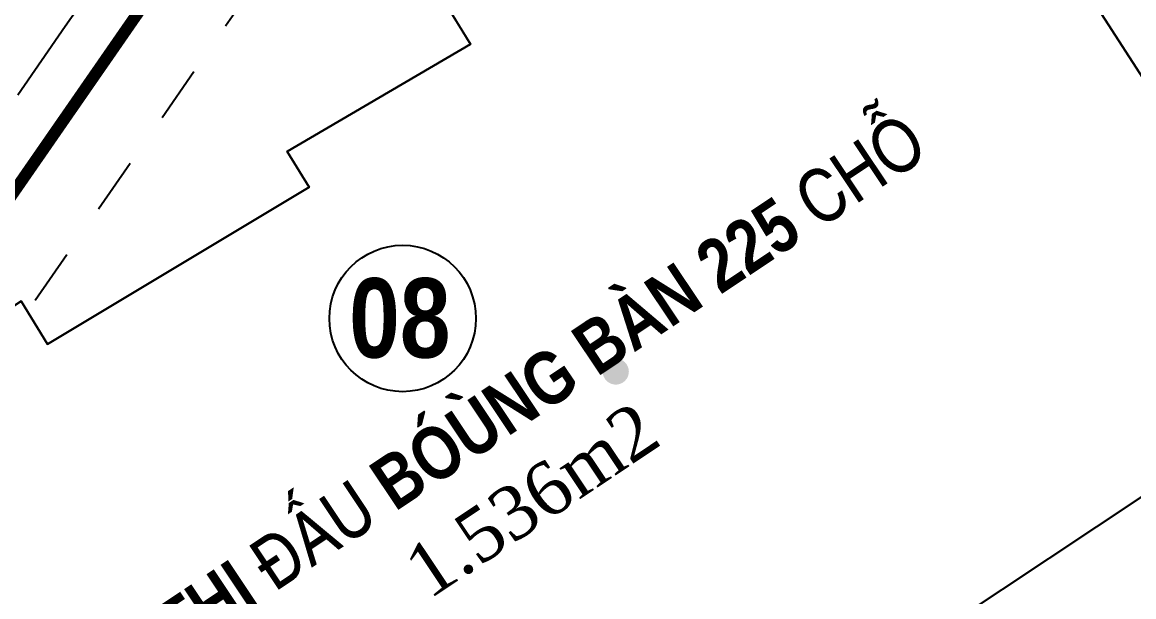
# Model space of a CAD drawing. Header units: millimetres. Extents: x 100 to 288, y -65 to 177.
# Drawn here: x 176.389 to 178.386, y 169.004 to 170.037 of the extents above; entities that cross this region are included whole.
import ezdxf

# ---------------------------------------------------------------- set-up
doc = ezdxf.new("R2010")
doc.units = ezdxf.units.MM
doc.header["$LTSCALE"] = 0.3
doc.header["$MEASUREMENT"] = 0
doc.linetypes.add('DASHDOTX2', pattern=[2, 1, -0.5, 0, -0.5])
doc.linetypes.add('DASHED2', pattern=[0.375, 0.25, -0.125])
for name, color, linetype in [('HATCH1', 8, 'CONTINUOUS'), ('Ky hieu', 7, 'CONTINUOUS'), ('LAYER 1', 1, 'CONTINUOUS'), ('THAY', 4, 'CONTINUOUS')]:
    doc.layers.add(name, color=color, linetype=linetype)

# ---------------------------------------------------------------- blocks, each defined once
blk = doc.blocks.new('Nha tuong')
at = {"layer": 'Ky hieu'}
h = blk.add_hatch(color=256, dxfattribs=at)
edge = h.paths.add_edge_path()
edge.add_arc((474232.372, 1112270.493), 0.838, -32.46793, 327.53207)

msp = doc.modelspace()

# ---------------------------------------------------------------- linework, layer by layer
at = {"layer": 'HATCH1', "ltscale": 5}
msp.add_lwpolyline([(175.74343, 168.81408, -0.0422369), (175.78132, 168.88264), (177.64389, 171.56606)], format="xyb", dxfattribs=at)
at = {"layer": 'HATCH1', "linetype": 'DASHED2', "ltscale": 2}
msp.add_lwpolyline([(177.40713, 170.39932), (177.09151, 170.92922), (176.46638, 170.02947), (176.01174, 169.37266), (175.62255, 168.81515)], dxfattribs=at)
at = {"layer": 'HATCH1', "linetype": 'Continuous', "ltscale": 0.7}
msp.add_lwpolyline([(176.62398, 168.00355), (178.74154, 169.41107), (177.99491, 170.56792), (177.83431, 170.46273), (177.74248, 170.48747), (177.65273, 170.39866), (177.58431, 170.51098), (177.40713, 170.39932), (177.45563, 170.31892), (177.12115, 170.11594), (177.19424, 169.99746), (176.86477, 169.80454), (176.9046, 169.74024), (176.43474, 169.45806), (176.38712, 169.53554), (176.21023, 169.41931), (176.25946, 169.33659), (176.09051, 169.25013), (176.14366, 169.1627), (175.97248, 169.07838), (176.62398, 168.00355)], dxfattribs=at)
at = {"layer": 'HATCH1', "ltscale": 5}
msp.add_lwpolyline([(177.99491, 170.56792), (178.74154, 169.41107), (176.62398, 168.00355), (175.97248, 169.07838), (176.14366, 169.1627), (176.09051, 169.25013), (176.25946, 169.33659), (176.21023, 169.41931), (176.38712, 169.53554), (176.43474, 169.45806), (176.9046, 169.74024), (176.86477, 169.80454), (177.19424, 169.99746), (177.12202, 170.11647), (177.45563, 170.31892), (177.40713, 170.39932), (177.58431, 170.51098), (177.65273, 170.39866), (177.74248, 170.48747), (177.83431, 170.46273)], close=True, dxfattribs=at)
at = {"layer": 'HATCH1'}
msp.add_circle((177.07232, 169.50444), 0.1316, dxfattribs=at)
at = {"layer": 'LAYER 1', "linetype": 'DASHED2', "lineweight": -2, "flags": 128}
msp.add_lwpolyline([(178.77643, 163.06713), (179.07998, 163.24856), (180.91066, 164.27182), (181.04108, 164.35672), (181.53337, 164.63675), (181.98923, 164.89605), (182.3955, 165.13688), (182.72489, 165.33214), (182.78409, 165.36723), (182.80312, 165.37857), (182.91461, 165.44084), (183.16252, 165.5793), (183.43137, 165.72945), (184.32697, 166.22965), (180.17148, 172.4596), (179.93517, 172.51961), (177.99853, 171.49864), (177.72951, 171.43877), (175.91125, 168.81254), (176.05154, 168.58022), (175.85445, 168.37383), (175.85296, 168.31213), (175.87498, 168.14819), (175.90918, 168.04269), (176.19292, 167.51146), (176.56833, 166.8567)], close=True, dxfattribs=at)
at = {"layer": 'THAY', "linetype": 'DASHDOTX2', "lineweight": -2, "ltscale": 0.3, "const_width": 0.02143, "flags": 128}
msp.add_lwpolyline([(178.72573, 162.87039), (179.15149, 163.12487), (180.98456, 164.14947), (181.11543, 164.23466), (181.60401, 164.51257), (182.06098, 164.77251), (182.46835, 165.01399), (182.79774, 165.20925), (182.85707, 165.24443), (182.87452, 165.25483), (182.98427, 165.31612), (183.23218, 165.45458), (183.50102, 165.60473), (184.53161, 166.18031), (180.25985, 172.58455), (179.91711, 172.67159), (177.94882, 171.63393), (177.64389, 171.56606), (175.74116, 168.81784), (175.87278, 168.59988), (175.71297, 168.43252), (175.70987, 168.3043), (175.73511, 168.1164), (175.7772, 167.98657), (176.06793, 167.44226), (176.44464, 166.78521), (178.72573, 162.87039)], dxfattribs=at)

# ---------------------------------------------------------------- block references
at = {"layer": 'HATCH1', "linetype": 'Continuous', "ltscale": 0.7, "xscale": 0.02803984506630286, "yscale": 0.02803984505590051, "zscale": 0.02803984505447779}
msp.add_blockref('Nha tuong', (-13119.94708, -31018.48325), dxfattribs=at)

# ---------------------------------------------------------------- texts
at = {"layer": 'HATCH1', "linetype": 'DASHDOTX2', "char_height": 0.0952385, "width": 3.2960884, "attachment_point": 2, "rotation": 33.74033}
for s, insert in [('{\\fVNI-Helve-Condense|b1|i0|c0|p2;NHAØ THI ÑAÁU BOÙÙNG BAØN 225 CHOÃ }', (177.18214, 169.35339)), ('{\\fTimes New Roman|b0|i0|c0|p18;1.536m2}', (177.27749, 169.21839))]:
    msp.add_mtext(s, dxfattribs=dict(at, insert=insert))
at = {"layer": 'HATCH1', "linetype": 'DASHDOTX2', "insert": (177.06731, 169.57693), "char_height": 0.1428578, "width": 3.2960884, "attachment_point": 2}
msp.add_mtext('{\\fVNI-Helve-Condense|b1|i0|c0|p2;08}', dxfattribs=at)

doc.saveas('drawing.dxf')
